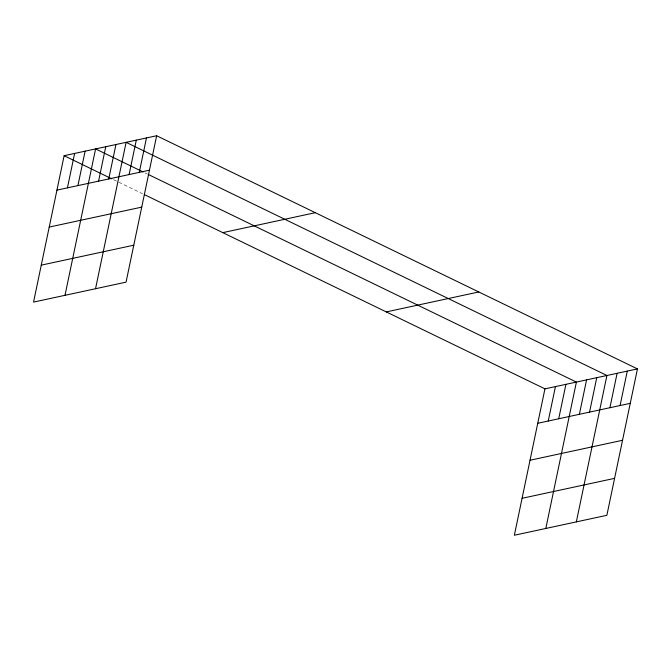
<?xml version="1.0" encoding="UTF-8"?>
<svg xmlns="http://www.w3.org/2000/svg" width="671" height="671" viewBox="0 0 671 671"><rect width="100%" height="100%" fill="white"/><g stroke="black" fill="none" stroke-linecap="round" stroke-linejoin="round"><path stroke-width="0.5" stroke-dasharray="3.35 2.52" d="M144.953 172.85L147.595 174.133M113.5 179.635L142.588 193.743"/><path stroke-width="1.01" d="M156.645 135.752L64.131 155.697L33.55 302.093L126.056 282.147L156.645 135.752L637.45 368.907L606.869 515.303L514.355 535.248L544.944 388.853L637.45 368.907M67.427 187.872L74.615 153.433M77.911 185.607L85.1 151.176M65.003 295.307L95.584 148.912L143.183 171.994M98.57 181.153L105.766 146.723M108.744 178.956L115.94 144.525M95.534 288.731L126.114 142.327L606.919 375.492L576.339 521.887M129.1 174.569L136.288 140.138M139.274 172.372L146.471 137.941M548.232 421.027L555.429 386.597M558.717 418.763L565.913 384.332M545.808 528.471L576.397 382.076L148.476 174.561M579.375 414.309L586.571 379.878M589.549 412.12L596.745 377.681M609.905 407.725L617.102 373.294M620.079 405.536L627.276 371.097M56.943 190.128L149.448 170.182M49.218 227.075L141.732 207.129M41.267 265.146L133.781 245.2M222.797 232.636L315.311 212.69M386.278 311.914L478.784 291.96M537.748 423.284L630.254 403.338M530.031 460.239L622.537 440.285M522.08 498.301L614.586 478.356M64.131 155.697L111.73 178.78M144.349 194.598L544.944 388.853"/></g></svg>
